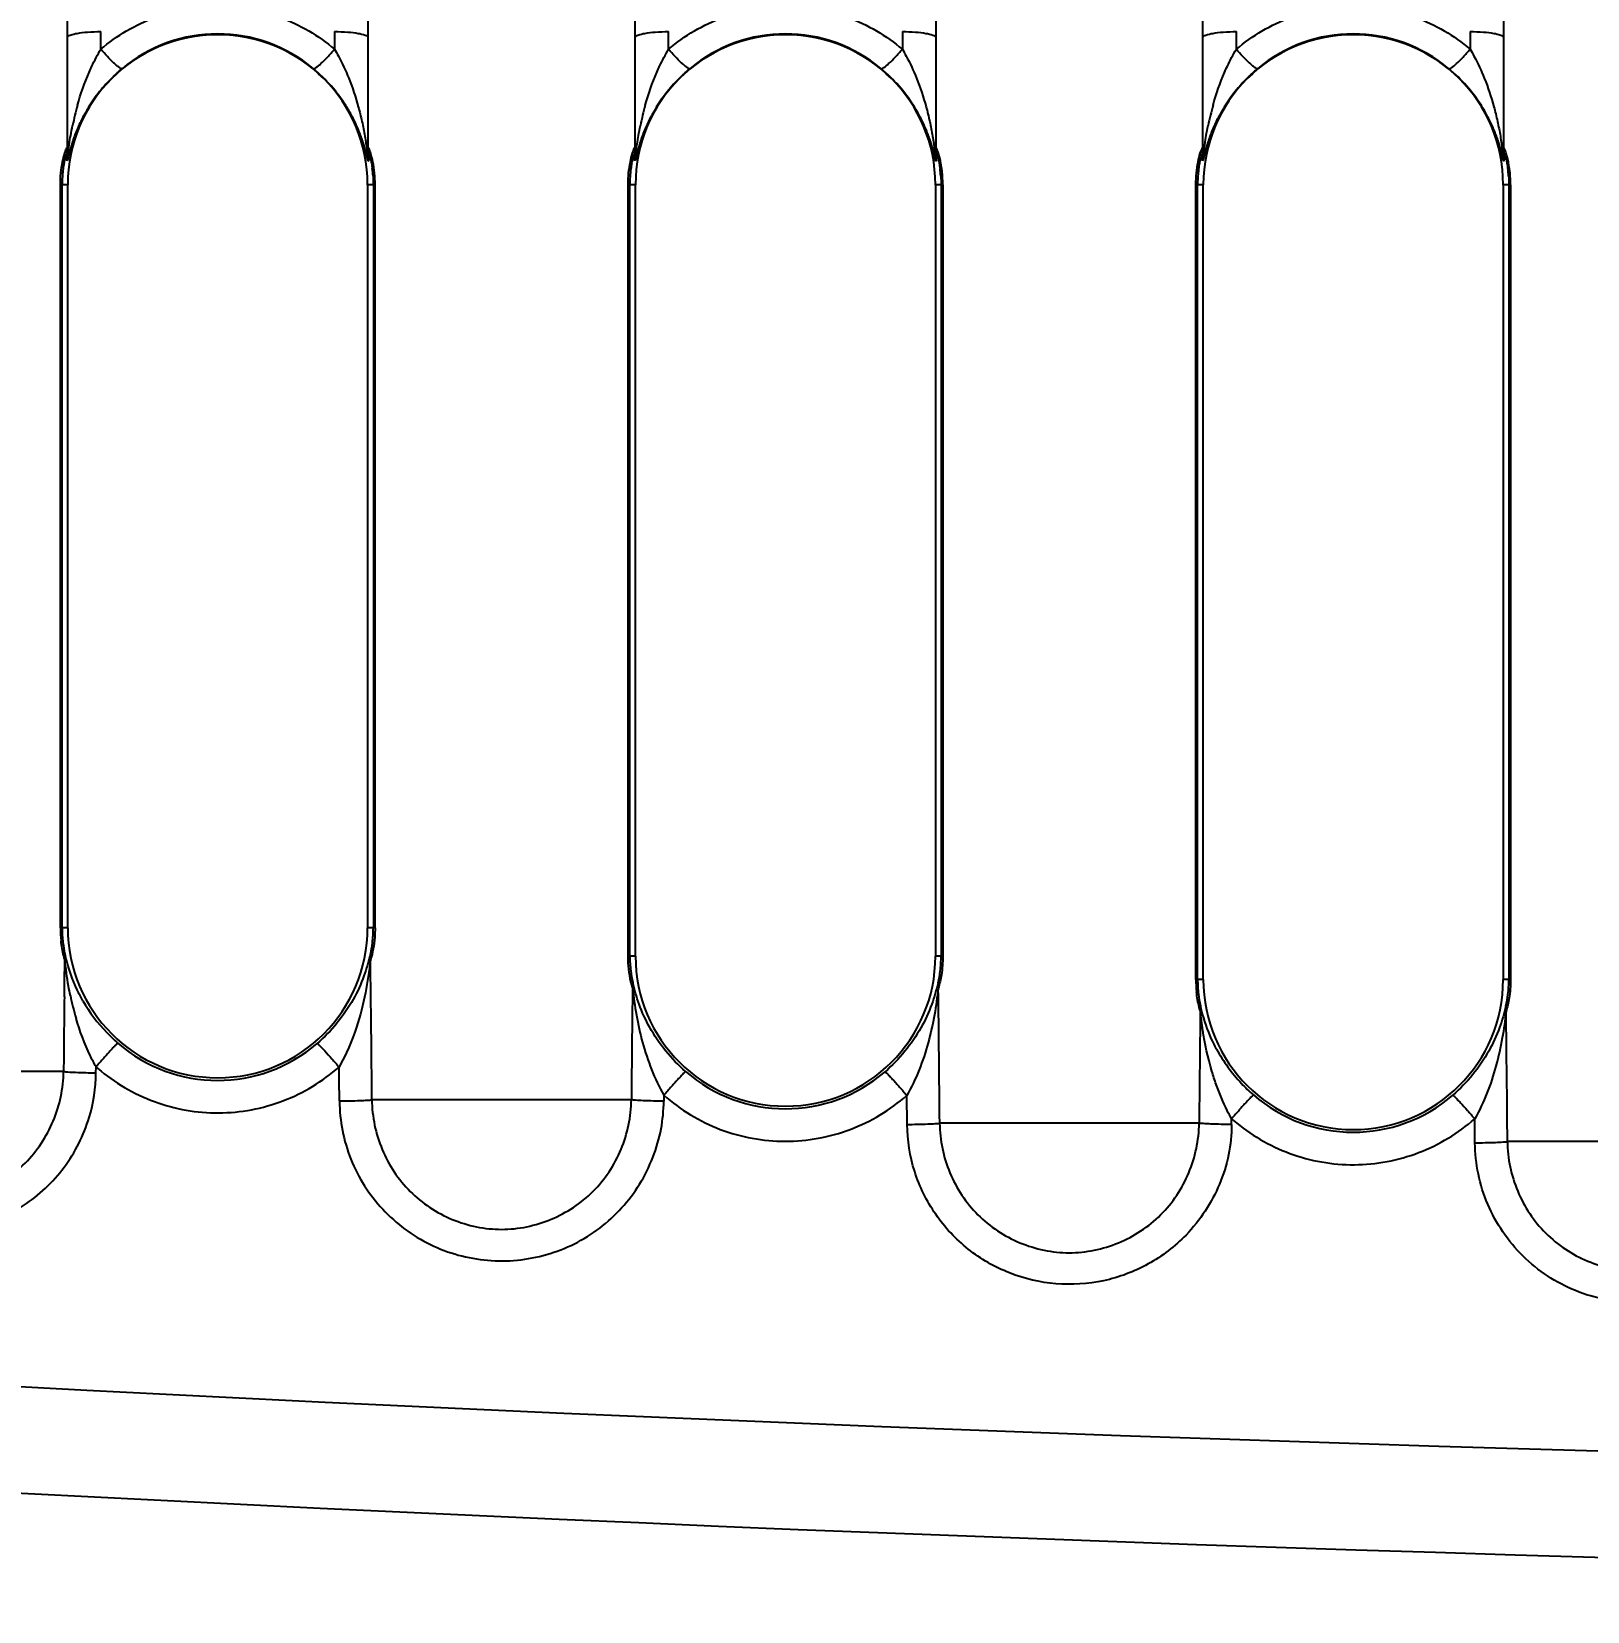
# Model space of a CAD drawing. Header units: millimetres. Extents: x 1147 to 12155, y -6137 to -4403.
# Drawn here: x 3999.08 to 4045.92, y -5401.77 to -5354.21 of the extents above; entities that cross this region are included whole.
import ezdxf

# ---------------------------------------------------------------- set-up
doc = ezdxf.new("R2010")
doc.units = ezdxf.units.MM
doc.header["$LTSCALE"] = 16.335
doc.header["$PDMODE"] = 3
doc.header["$PDSIZE"] = 0.3125
doc.linetypes.add('HIDDEN', pattern=[0.2, 0.1, -0.1])
doc.layers.get('0').update_dxf_attribs({"linetype": 'CONTINUOUS'})
doc.layers.get('Defpoints').update_dxf_attribs({"linetype": 'CONTINUOUS'})
doc.layers.add('DEFAULT_2', color=8, linetype='HIDDEN')
doc.styles.get("Standard").update_dxf_attribs({"font": 'txt', "width": 0.8})
doc.dimstyles.get("Standard").update_dxf_attribs({"dimtxt": 0.15625, "dimasz": 0.1875, "dimexe": 0.125, "dimexo": 0.0625, "dimtad": 0, "dimtih": 1, "dimtoh": 1, "dimdsep": 46, "dimtxsty": 'Standard', "dimcen": 0.09, "dimadec": 0, "dimazin": 0, "dimtp": 0.01, "dimtm": 0.01, "dimtfac": 1, "dimtofl": 0, "dimtmove": 0, "dimatfit": 3, "dimfxl": 0, "dimtolj": 1, "dimarcsym": 0})

# ---------------------------------------------------------------- blocks, each defined once
blk = doc.blocks.new('*D717')
at = {"color": 4, "lineweight": -2}
blk.add_line((3824.529, -5433.772), (3814.98, -5433.772), dxfattribs=at)
at = {"layer": 'Defpoints', "color": 0}
for p in [(4103.729, -5263.772), (3814.98, -5433.772), (3824.592, -5433.772)]:
    blk.add_point(p, dxfattribs=at)
at = {"color": 6, "insert": (3801.647, -5433.772), "char_height": 8, "attachment_point": 5}
blk.add_mtext('\\A1;170.00', dxfattribs=at)
blk = doc.blocks.new('*D718')
at = {"color": 4, "lineweight": -2}
blk.add_line((3847.666, -5468.772), (3814.98, -5468.772), dxfattribs=at)
at = {"layer": 'Defpoints', "color": 0}
for p in [(4103.729, -5263.772), (3814.98, -5468.772), (3847.729, -5468.772)]:
    blk.add_point(p, dxfattribs=at)
at = {"color": 6, "insert": (3800.58, -5468.772), "char_height": 8, "attachment_point": 5}
blk.add_mtext('\\A1;205.00', dxfattribs=at)
blk = doc.blocks.new('*D719')
at = {"color": 4, "lineweight": -2}
blk.add_line((3858.729, -5479.834), (3858.729, -5513.096), dxfattribs=at)
at = {"layer": 'Defpoints', "color": 0}
for p in [(4103.729, -5263.772), (3858.729, -5479.772), (3858.729, -5513.096)]:
    blk.add_point(p, dxfattribs=at)
at = {"color": 6, "insert": (3858.729, -5528.03), "char_height": 8, "attachment_point": 5, "rotation": 90}
blk.add_mtext('\\A1;245.00', dxfattribs=at)
blk = doc.blocks.new('*D720')
at = {"color": 4, "lineweight": -2}
blk.add_line((3993.729, -5274.535), (3993.729, -5513.096), dxfattribs=at)
at = {"layer": 'Defpoints', "color": 0}
for p in [(4103.729, -5263.772), (3993.729, -5274.473), (3993.729, -5513.096)]:
    blk.add_point(p, dxfattribs=at)
at = {"color": 6, "insert": (3993.729, -5525.363), "char_height": 8, "attachment_point": 5, "rotation": 90}
blk.add_mtext('\\A1;110.00', dxfattribs=at)

msp = doc.modelspace()

# ---------------------------------------------------------------- linework, layer by layer
at = {"color": 7, "linetype": 'Continuous'}
for p, q in [((4000.162, -5357.94), (4000.162, -5354.391)), ((4001.168, -5354.741), (4001.168, -5354.211)), ((4008.206, -5354.211), (4008.206, -5354.741)), ((4009.212, -5354.391), (4009.212, -5357.94)), ((4017.256, -5357.94), (4017.256, -5354.391)), ((4018.261, -5354.741), (4018.261, -5354.211)), ((4025.3, -5354.211), (4025.3, -5354.741)), ((4026.305, -5354.391), (4026.305, -5357.94)), ((4034.349, -5357.94), (4034.349, -5354.391)), ((4035.355, -5354.741), (4035.355, -5354.211)), ((4042.393, -5354.211), (4042.393, -5354.741)), ((4043.399, -5354.391), (4043.399, -5357.94)), ((3999.95, -5381.191), (3999.95, -5358.819)), ((4000.173, -5358.819), (3999.95, -5358.819)), ((4000.002, -5381.191), (4000.002, -5358.819)), ((4000.173, -5381.191), (4000.173, -5358.819)), ((4009.201, -5358.819), (4009.201, -5381.191)), ((4009.425, -5358.819), (4009.201, -5358.819)), ((4009.373, -5358.819), (4009.373, -5381.191)), ((4009.425, -5381.191), (4009.425, -5358.819)), ((4017.043, -5382.046), (4017.043, -5358.819)), ((4017.267, -5358.819), (4017.043, -5358.819)), ((4017.095, -5382.046), (4017.095, -5358.819)), ((4017.267, -5382.046), (4017.267, -5358.819)), ((4026.294, -5358.819), (4026.294, -5382.046)), ((4026.518, -5358.819), (4026.294, -5358.819)), ((4026.466, -5358.819), (4026.466, -5382.046)), ((4026.518, -5358.819), (4026.518, -5382.046)), ((4034.137, -5382.75), (4034.137, -5358.819)), ((4034.36, -5358.819), (4034.137, -5358.819)), ((4034.189, -5382.75), (4034.189, -5358.819)), ((4034.36, -5382.75), (4034.36, -5358.819)), ((4043.388, -5358.819), (4043.388, -5382.75)), ((4043.612, -5358.819), (4043.388, -5358.819)), ((4043.56, -5358.819), (4043.56, -5382.75)), ((4043.612, -5358.819), (4043.612, -5382.75)), ((4000.173, -5381.191), (3999.95, -5381.191)), ((4009.425, -5381.191), (4009.201, -5381.191)), ((4017.267, -5382.046), (4017.043, -5382.046)), ((4026.518, -5382.046), (4026.294, -5382.046)), ((4034.36, -5382.75), (4034.137, -5382.75)), ((4043.612, -5382.75), (4043.388, -5382.75)), ((4000.048, -5385.515), (3992.236, -5385.515)), ((4001.023, -5385.555), (4001.025, -5385.377)), ((4017.142, -5386.369), (4009.329, -5386.369)), ((4018.119, -5386.233), (4018.117, -5386.409)), ((4025.445, -5387.108), (4025.436, -5386.237)), ((4035.21, -5387.113), (4035.212, -5386.938)), ((4042.538, -5387.662), (4042.531, -5386.941)), ((4034.235, -5387.073), (4026.423, -5387.073)), ((4051.328, -5387.626), (4043.516, -5387.626))]:
    msp.add_line(p, q, dxfattribs=at)
for centre, radius, start, end in [((4004.687, -5358.819), 4.514, 0, 180), ((4004.687, -5358.767), 4.486, 50.0576, 129.9413), ((4021.781, -5358.819), 4.514, 0, 180), ((4021.781, -5358.767), 4.486, 50.0582, 129.9419), ((4038.874, -5358.819), 4.514, 0, 180), ((4038.874, -5358.767), 4.486, 50.0582, 129.9419), ((4008.989, -5358.814), 8.851, 164.3392, 168.421), ((4026.083, -5358.814), 8.851, 164.3391, 168.421), ((4043.176, -5358.814), 8.851, 164.3389, 168.4206), ((3999.22, -5357.716), 0.942, 347.9554, 359.9838), ((3973.542, -5358.999), 26.622, 1.9381, 2.3377), ((3999.258, -5357.941), 0.904, 350.0447, 0.0904), ((4010.154, -5357.716), 0.942, 180.0141, 192.0456), ((4010.121, -5357.94), 0.91, 180.0251, 190.0006), ((4034.574, -5358.951), 25.363, 177.655, 177.9277), ((4016.314, -5357.716), 0.942, 347.9554, 359.9838), ((3990.636, -5358.999), 26.622, 1.9381, 2.3377), ((4016.352, -5357.941), 0.904, 350.0447, 0.0904), ((4027.247, -5357.716), 0.942, 180.0141, 192.0456), ((4027.215, -5357.94), 0.91, 180.0251, 190.0006), ((4051.668, -5358.951), 25.363, 177.655, 177.9277), ((4033.407, -5357.716), 0.942, 347.9554, 359.9838), ((4007.729, -5358.999), 26.622, 1.9381, 2.3377), ((4033.445, -5357.941), 0.904, 350.0447, 0.0904), ((4044.341, -5357.716), 0.942, 180.0141, 192.0456), ((4044.308, -5357.94), 0.91, 180.0251, 190.0006), ((4068.761, -5358.951), 25.363, 177.655, 177.9277), ((4037.02, -5359.039), 27.81, 177.9269, 178.0608), ((4005.337, -5358.85), 4.037, 4.0628, 7.3504), ((4054.114, -5359.039), 27.81, 177.9269, 178.0608), ((4022.43, -5358.85), 4.037, 4.0628, 7.3504), ((4071.207, -5359.039), 27.81, 177.9269, 178.0608), ((4039.524, -5358.85), 4.037, 4.0628, 7.3504), ((4003.543, -5381.191), 3.593, 179.9998, 186.2706), ((4004.687, -5381.191), 4.514, 180, 0), ((3362.321, -5391.123), 647.026, 0.420946, 0.793403), ((4021.781, -5382.046), 4.514, 180, 0), ((4658.231, -5391.58), 641.11, 179.233365, 179.534323), ((3405.866, -5391.637), 620.574, 0.421395, 0.796078), ((4037.728, -5382.75), 3.591, 179.9942, 185.8855), ((4038.874, -5382.75), 4.514, 180, 0), ((4568.261, -5390.065), 568.231, 179.31468, 179.54121), ((4009.137, -5381.386), 9.074, 191.707, 196.1991), ((4004.901, -5380.938), 4.922, 209.8245, 223.8115), ((3408.769, -5392.37), 634.765, 0.428217, 0.781394), ((4004.991, -5380.852), 5.047, 223.8059, 229.0011), ((4004.687, -5381.202), 4.583, 229.0105, 310.8329), ((4592.706, -5391.444), 558.488, 179.32105, 179.55161), ((4039.082, -5382.501), 4.915, 208.4069, 223.4124), ((4004.713, -5381.183), 5.585, 228.6701, 229.458), ((3632.319, -5389.879), 376.049, 0.52944, 0.68505), ((4021.78, -5382.056), 4.583, 229.0169, 310.856), ((4039.177, -5382.412), 5.045, 223.4077, 229.012), ((4038.874, -5382.76), 4.584, 229.0234, 310.878), ((4038.912, -5382.729), 5.604, 228.6799, 229.4766), ((4103.729, -3398.597), 1999.166, 265.604566, 274.395434), ((4103.729, -3398.597), 2002.364, 265.604565, 274.395435), ((4103.729, -3398.597), 2006.619, 265.604565, 274.395435), ((4103.729, -3398.597), 2007.606, 265.604565, 274.395435)]:
    msp.add_arc(centre, radius, start, end, dxfattribs=at)
for points, knots in [([(4000.162, -5354.391), (4000.162, -5352.536), (4000.112, -5348.817), (4000.068, -5343.234), (4000.112, -5337.65), (4000.162, -5333.931), (4000.162, -5332.076)], [0, 0, 0, 0, 0.249311, 0.500002, 0.750674, 1, 1, 1, 1]), ([(4009.212, -5332.076), (4009.212, -5333.931), (4009.262, -5337.65), (4009.307, -5343.234), (4009.262, -5348.817), (4009.212, -5352.536), (4009.212, -5354.391)], [0, 0, 0, 0, 0.249325, 0.5, 0.750675, 1, 1, 1, 1]), ([(4017.256, -5354.391), (4017.256, -5352.536), (4017.205, -5348.817), (4017.161, -5343.234), (4017.205, -5337.65), (4017.256, -5333.931), (4017.256, -5332.076)], [0, 0, 0, 0, 0.249311, 0.500002, 0.750674, 1, 1, 1, 1]), ([(4026.305, -5332.076), (4026.305, -5333.931), (4026.356, -5337.65), (4026.4, -5343.234), (4026.356, -5348.817), (4026.305, -5352.536), (4026.305, -5354.391)], [0, 0, 0, 0, 0.249324, 0.499998, 0.750687, 1, 1, 1, 1]), ([(4034.349, -5354.391), (4034.349, -5352.536), (4034.299, -5348.817), (4034.255, -5343.234), (4034.299, -5337.65), (4034.349, -5333.931), (4034.349, -5332.076)], [0, 0, 0, 0, 0.249311, 0.500002, 0.750674, 1, 1, 1, 1]), ([(4043.399, -5332.076), (4043.399, -5333.931), (4043.449, -5337.65), (4043.493, -5343.234), (4043.45, -5348.817), (4043.399, -5352.536), (4043.399, -5354.391)], [0, 0, 0, 0, 0.249324, 0.499998, 0.750687, 1, 1, 1, 1]), ([(4001.168, -5354.741), (4001.651, -5354.331), (4002.772, -5353.672), (4004.687, -5353.33), (4006.602, -5353.672), (4007.723, -5354.331), (4008.206, -5354.741)], [0, 0, 0, 0, 0.249585, 0.500007, 0.750432, 1, 1, 1, 1]), ([(4018.261, -5354.741), (4018.745, -5354.331), (4019.866, -5353.672), (4021.781, -5353.33), (4023.696, -5353.672), (4024.817, -5354.331), (4025.3, -5354.741)], [0, 0, 0, 0, 0.24958, 0.500005, 0.750428, 1, 1, 1, 1]), ([(4035.355, -5354.741), (4035.838, -5354.331), (4036.959, -5353.672), (4038.874, -5353.33), (4040.789, -5353.672), (4041.91, -5354.331), (4042.393, -5354.741)], [0, 0, 0, 0, 0.24958, 0.500005, 0.750428, 1, 1, 1, 1]), ([(4000.162, -5354.391), (4000.162, -5354.354), (4000.292, -5354.295), (4000.48, -5354.256), (4000.8, -5354.218), (4001.034, -5354.211), (4001.168, -5354.211)], [0, 0, 0, 0, 0.105188, 0.315079, 0.615704, 1, 1, 1, 1]), ([(4008.206, -5354.211), (4008.34, -5354.211), (4008.575, -5354.218), (4008.894, -5354.256), (4009.082, -5354.295), (4009.212, -5354.354), (4009.212, -5354.391)], [0, 0, 0, 0, 0.384296, 0.684921, 0.894812, 1, 1, 1, 1]), ([(4017.256, -5354.391), (4017.256, -5354.354), (4017.386, -5354.295), (4017.574, -5354.256), (4017.893, -5354.218), (4018.128, -5354.211), (4018.261, -5354.211)], [0, 0, 0, 0, 0.105188, 0.315079, 0.615704, 1, 1, 1, 1]), ([(4025.3, -5354.211), (4025.433, -5354.211), (4025.668, -5354.218), (4025.988, -5354.256), (4026.175, -5354.295), (4026.305, -5354.354), (4026.305, -5354.391)], [0, 0, 0, 0, 0.384296, 0.684921, 0.894812, 1, 1, 1, 1]), ([(4034.349, -5354.391), (4034.349, -5354.354), (4034.479, -5354.295), (4034.667, -5354.256), (4034.987, -5354.218), (4035.221, -5354.211), (4035.355, -5354.211)], [0, 0, 0, 0, 0.105188, 0.315079, 0.615704, 1, 1, 1, 1]), ([(4042.393, -5354.211), (4042.527, -5354.211), (4042.762, -5354.218), (4043.081, -5354.256), (4043.269, -5354.295), (4043.399, -5354.354), (4043.399, -5354.391)], [0, 0, 0, 0, 0.384296, 0.684921, 0.894812, 1, 1, 1, 1]), ([(4000.815, -5355.438), (4000.842, -5355.377), (4000.949, -5355.14), (4001.07, -5354.908), (4001.168, -5354.741)], [0, 0, 0, 0, 0.255328, 1, 1, 1, 1]), ([(4001.807, -5355.327), (4001.796, -5355.331), (4001.762, -5355.317), (4001.71, -5355.284), (4001.639, -5355.228), (4001.52, -5355.121), (4001.36, -5354.957), (4001.232, -5354.815), (4001.168, -5354.741)], [0, 0, 0, 0, 0.039768, 0.112527, 0.216204, 0.346578, 0.663689, 1, 1, 1, 1]), ([(4007.567, -5355.327), (4007.577, -5355.33), (4007.607, -5355.32), (4007.684, -5355.273), (4007.818, -5355.156), (4008.002, -5354.97), (4008.137, -5354.821), (4008.206, -5354.741)], [0, 0, 0, 0, 0.034739, 0.098255, 0.31502, 0.636272, 1, 1, 1, 1]), ([(4008.206, -5354.741), (4008.246, -5354.809), (4008.405, -5355.093), (4008.542, -5355.388), (4008.634, -5355.616)], [0, 0, 0, 0, 0.243206, 1, 1, 1, 1]), ([(4017.909, -5355.438), (4017.935, -5355.377), (4018.042, -5355.14), (4018.163, -5354.908), (4018.261, -5354.741)], [0, 0, 0, 0, 0.255328, 1, 1, 1, 1]), ([(4018.9, -5355.327), (4018.889, -5355.331), (4018.856, -5355.317), (4018.804, -5355.284), (4018.733, -5355.228), (4018.613, -5355.121), (4018.453, -5354.957), (4018.326, -5354.815), (4018.261, -5354.741)], [0, 0, 0, 0, 0.039768, 0.112527, 0.216204, 0.346578, 0.663689, 1, 1, 1, 1]), ([(4024.661, -5355.327), (4024.671, -5355.33), (4024.7, -5355.32), (4024.777, -5355.273), (4024.912, -5355.156), (4025.096, -5354.97), (4025.23, -5354.821), (4025.3, -5354.741)], [0, 0, 0, 0, 0.034738, 0.098254, 0.315018, 0.636269, 1, 1, 1, 1]), ([(4025.3, -5354.741), (4025.34, -5354.809), (4025.499, -5355.093), (4025.635, -5355.388), (4025.727, -5355.616)], [0, 0, 0, 0, 0.243206, 1, 1, 1, 1]), ([(4035.002, -5355.438), (4035.029, -5355.377), (4035.136, -5355.14), (4035.257, -5354.908), (4035.355, -5354.741)], [0, 0, 0, 0, 0.255328, 1, 1, 1, 1]), ([(4035.994, -5355.327), (4035.983, -5355.331), (4035.949, -5355.317), (4035.897, -5355.284), (4035.826, -5355.228), (4035.707, -5355.121), (4035.547, -5354.957), (4035.419, -5354.815), (4035.355, -5354.741)], [0, 0, 0, 0, 0.039768, 0.112527, 0.216204, 0.346578, 0.663689, 1, 1, 1, 1]), ([(4041.754, -5355.327), (4041.764, -5355.33), (4041.794, -5355.32), (4041.871, -5355.273), (4042.005, -5355.156), (4042.19, -5354.97), (4042.324, -5354.821), (4042.393, -5354.741)], [0, 0, 0, 0, 0.034738, 0.098254, 0.315018, 0.636269, 1, 1, 1, 1]), ([(4042.393, -5354.741), (4042.433, -5354.809), (4042.592, -5355.093), (4042.729, -5355.388), (4042.821, -5355.616)], [0, 0, 0, 0, 0.243206, 1, 1, 1, 1]), ([(4008.92, -5356.471), (4008.961, -5356.617), (4009.015, -5356.839), (4009.077, -5357.136), (4009.117, -5357.355), (4009.152, -5357.572), (4009.174, -5357.741), (4009.193, -5357.876), (4009.197, -5357.924), (4009.212, -5357.986), (4009.212, -5357.95), (4009.212, -5357.94)], [0, 0, 0, 0, 0.292745, 0.438531, 0.582185, 0.722214, 0.857924, 0.920652, 0.965542, 0.980281, 1, 1, 1, 1]), ([(4026.014, -5356.471), (4026.054, -5356.617), (4026.109, -5356.839), (4026.17, -5357.136), (4026.21, -5357.355), (4026.245, -5357.572), (4026.268, -5357.741), (4026.287, -5357.876), (4026.29, -5357.924), (4026.305, -5357.986), (4026.305, -5357.95), (4026.305, -5357.94)], [0, 0, 0, 0, 0.292745, 0.438531, 0.582185, 0.722214, 0.857924, 0.920652, 0.965542, 0.980281, 1, 1, 1, 1]), ([(4043.107, -5356.471), (4043.148, -5356.617), (4043.202, -5356.839), (4043.264, -5357.136), (4043.304, -5357.355), (4043.339, -5357.572), (4043.361, -5357.741), (4043.38, -5357.876), (4043.384, -5357.924), (4043.399, -5357.986), (4043.399, -5357.95), (4043.399, -5357.94)], [0, 0, 0, 0, 0.292745, 0.438531, 0.582185, 0.722214, 0.857925, 0.920652, 0.965542, 0.980282, 1, 1, 1, 1]), ([(4000.162, -5357.94), (4000.162, -5358.045), (4000.223, -5357.546), (4000.257, -5357.362), (4000.298, -5357.138), (4000.318, -5357.038)], [0, 0, 0, 0, 0.341325, 0.665219, 1, 1, 1, 1]), ([(4017.256, -5357.94), (4017.256, -5358.045), (4017.317, -5357.546), (4017.351, -5357.362), (4017.391, -5357.138), (4017.412, -5357.038)], [0, 0, 0, 0, 0.341325, 0.665219, 1, 1, 1, 1]), ([(4034.349, -5357.94), (4034.349, -5358.045), (4034.41, -5357.546), (4034.444, -5357.362), (4034.485, -5357.138), (4034.505, -5357.038)], [0, 0, 0, 0, 0.341336, 0.665225, 1, 1, 1, 1]), ([(3999.95, -5358.819), (3999.95, -5358.587), (3999.979, -5358.267), (4000.069, -5357.907), (4000.112, -5357.774), (4000.135, -5357.726)], [0, 0, 0, 0, 0.624992, 0.858526, 1, 1, 1, 1]), ([(4000.142, -5357.913), (4000.141, -5357.907), (4000.139, -5357.889), (4000.113, -5357.927), (4000.104, -5357.978), (4000.072, -5358.088), (4000.048, -5358.228), (4000.033, -5358.336), (4000.027, -5358.395)], [0, 0, 0, 0, 0.031586, 0.058655, 0.179649, 0.387453, 0.666809, 1, 1, 1, 1]), ([(4000.135, -5357.726), (4000.14, -5357.715), (4000.154, -5357.678), (4000.162, -5357.709), (4000.162, -5357.716)], [0, 0, 0, 0, 0.626438, 1, 1, 1, 1]), ([(4009.24, -5357.727), (4009.234, -5357.715), (4009.221, -5357.678), (4009.212, -5357.709), (4009.212, -5357.716)], [0, 0, 0, 0, 0.628048, 1, 1, 1, 1]), ([(4009.233, -5357.913), (4009.233, -5357.907), (4009.234, -5357.891), (4009.259, -5357.92), (4009.266, -5357.966), (4009.296, -5358.06), (4009.318, -5358.185), (4009.334, -5358.281), (4009.34, -5358.334)], [0, 0, 0, 0, 0.034845, 0.059758, 0.176762, 0.382078, 0.661724, 1, 1, 1, 1]), ([(4009.425, -5358.819), (4009.425, -5358.587), (4009.395, -5358.267), (4009.306, -5357.907), (4009.262, -5357.774), (4009.24, -5357.727)], [0, 0, 0, 0, 0.624591, 0.858263, 1, 1, 1, 1]), ([(4017.043, -5358.819), (4017.043, -5358.587), (4017.073, -5358.267), (4017.162, -5357.907), (4017.205, -5357.774), (4017.228, -5357.726)], [0, 0, 0, 0, 0.624992, 0.858526, 1, 1, 1, 1]), ([(4017.235, -5357.913), (4017.235, -5357.907), (4017.233, -5357.889), (4017.206, -5357.927), (4017.198, -5357.978), (4017.165, -5358.088), (4017.142, -5358.228), (4017.127, -5358.336), (4017.12, -5358.395)], [0, 0, 0, 0, 0.031586, 0.058655, 0.179649, 0.387453, 0.666809, 1, 1, 1, 1]), ([(4017.228, -5357.726), (4017.233, -5357.715), (4017.247, -5357.678), (4017.256, -5357.709), (4017.256, -5357.716)], [0, 0, 0, 0, 0.626438, 1, 1, 1, 1]), ([(4026.518, -5358.819), (4026.518, -5358.738), (4026.512, -5358.577), (4026.491, -5358.353), (4026.45, -5358.128), (4026.424, -5357.979), (4026.305, -5357.63), (4026.305, -5357.716)], [0, 0, 0, 0, 0.214987, 0.421209, 0.609636, 0.771139, 1, 1, 1, 1]), ([(4026.326, -5357.913), (4026.326, -5357.907), (4026.327, -5357.891), (4026.353, -5357.92), (4026.36, -5357.966), (4026.39, -5358.06), (4026.412, -5358.185), (4026.427, -5358.281), (4026.434, -5358.334)], [0, 0, 0, 0, 0.034845, 0.059758, 0.176762, 0.382078, 0.661724, 1, 1, 1, 1]), ([(4034.137, -5358.819), (4034.137, -5358.587), (4034.166, -5358.267), (4034.256, -5357.907), (4034.299, -5357.774), (4034.322, -5357.726)], [0, 0, 0, 0, 0.624992, 0.858526, 1, 1, 1, 1]), ([(4034.329, -5357.913), (4034.328, -5357.907), (4034.326, -5357.889), (4034.3, -5357.927), (4034.291, -5357.978), (4034.259, -5358.088), (4034.235, -5358.228), (4034.22, -5358.336), (4034.214, -5358.395)], [0, 0, 0, 0, 0.031586, 0.058655, 0.179649, 0.387453, 0.666809, 1, 1, 1, 1]), ([(4034.322, -5357.726), (4034.327, -5357.715), (4034.341, -5357.678), (4034.349, -5357.709), (4034.349, -5357.716)], [0, 0, 0, 0, 0.626438, 1, 1, 1, 1]), ([(4043.612, -5358.819), (4043.612, -5358.738), (4043.606, -5358.577), (4043.585, -5358.353), (4043.544, -5358.128), (4043.517, -5357.979), (4043.399, -5357.63), (4043.399, -5357.716)], [0, 0, 0, 0, 0.214987, 0.421209, 0.609636, 0.771139, 1, 1, 1, 1]), ([(4043.42, -5357.913), (4043.42, -5357.907), (4043.421, -5357.891), (4043.446, -5357.92), (4043.453, -5357.966), (4043.483, -5358.06), (4043.505, -5358.185), (4043.521, -5358.281), (4043.527, -5358.334)], [0, 0, 0, 0, 0.034845, 0.059758, 0.176762, 0.382078, 0.661724, 1, 1, 1, 1]), ([(4000.027, -5358.395), (4000.023, -5358.429), (4000.009, -5358.57), (4000.002, -5358.711), (4000.002, -5358.819)], [0, 0, 0, 0, 0.240867, 1, 1, 1, 1]), ([(4017.12, -5358.395), (4017.116, -5358.429), (4017.102, -5358.57), (4017.095, -5358.711), (4017.095, -5358.819)], [0, 0, 0, 0, 0.240867, 1, 1, 1, 1]), ([(4034.214, -5358.395), (4034.21, -5358.429), (4034.196, -5358.57), (4034.189, -5358.711), (4034.189, -5358.819)], [0, 0, 0, 0, 0.240867, 1, 1, 1, 1]), ([(4000.002, -5381.191), (4000.002, -5381.339), (4000.02, -5381.604), (4000.06, -5381.866), (4000.088, -5381.98)], [0, 0, 0, 0, 0.558357, 1, 1, 1, 1]), ([(4009.283, -5381.991), (4009.312, -5381.877), (4009.354, -5381.611), (4009.373, -5381.342), (4009.373, -5381.191)], [0, 0, 0, 0, 0.438236, 1, 1, 1, 1]), ([(4009.425, -5381.191), (4009.425, -5381.287), (4009.411, -5381.615), (4009.357, -5381.943), (4009.285, -5382.164)], [0, 0, 0, 0, 0.293221, 1, 1, 1, 1]), ([(4000.085, -5382.149), (4000.073, -5382.113), (4000.021, -5381.927), (3999.988, -5381.737), (3999.971, -5381.584)], [0, 0, 0, 0, 0.199512, 1, 1, 1, 1]), ([(4000.252, -5383.228), (4000.232, -5383.134), (4000.163, -5382.777), (4000.116, -5382.416), (4000.085, -5382.149)], [0, 0, 0, 0, 0.262684, 1, 1, 1, 1]), ([(4000.12, -5382.105), (4000.111, -5382.073), (4000.101, -5382.031), (4000.091, -5381.989), (4000.088, -5381.98)], [0, 0, 0, 0, 0.769091, 1, 1, 1, 1]), ([(4000.631, -5383.386), (4000.57, -5383.28), (4000.356, -5382.871), (4000.203, -5382.433), (4000.12, -5382.105)], [0, 0, 0, 0, 0.266432, 1, 1, 1, 1]), ([(4009.283, -5381.991), (4009.228, -5382.209), (4009.097, -5382.677), (4008.654, -5383.638), (4008.114, -5384.296), (4007.683, -5384.669)], [0, 0, 0, 0, 0.213218, 0.459492, 1, 1, 1, 1]), ([(4009.285, -5382.164), (4009.246, -5382.493), (4009.151, -5383.173), (4008.978, -5383.84), (4008.867, -5384.178)], [0, 0, 0, 0, 0.4823, 1, 1, 1, 1]), ([(4017.178, -5383.002), (4017.159, -5382.942), (4017.077, -5382.63), (4017.043, -5382.306), (4017.043, -5382.046)], [0, 0, 0, 0, 0.193668, 1, 1, 1, 1]), ([(4017.095, -5382.046), (4017.095, -5382.193), (4017.113, -5382.457), (4017.154, -5382.719), (4017.182, -5382.833)], [0, 0, 0, 0, 0.557807, 1, 1, 1, 1]), ([(4026.377, -5382.843), (4026.406, -5382.729), (4026.448, -5382.463), (4026.466, -5382.196), (4026.466, -5382.046)], [0, 0, 0, 0, 0.439317, 1, 1, 1, 1]), ([(4026.518, -5382.046), (4026.515, -5382.232), (4026.497, -5382.56), (4026.419, -5382.88), (4026.38, -5383.015)], [0, 0, 0, 0, 0.568343, 1, 1, 1, 1]), ([(4017.178, -5383.002), (4017.209, -5383.274), (4017.282, -5383.826), (4017.529, -5384.926), (4017.837, -5385.735), (4018.119, -5386.233)], [0, 0, 0, 0, 0.242827, 0.492866, 1, 1, 1, 1]), ([(4018.774, -5385.516), (4018.344, -5385.144), (4017.807, -5384.484), (4017.367, -5383.522), (4017.234, -5383.053), (4017.182, -5382.833)], [0, 0, 0, 0, 0.539309, 0.784961, 1, 1, 1, 1]), ([(4026.377, -5382.843), (4026.322, -5383.061), (4026.191, -5383.53), (4025.748, -5384.491), (4025.209, -5385.15), (4024.778, -5385.523)], [0, 0, 0, 0, 0.213669, 0.459842, 1, 1, 1, 1]), ([(4026.38, -5383.015), (4026.348, -5383.28), (4026.275, -5383.831), (4026.028, -5384.929), (4025.718, -5385.742), (4025.436, -5386.237)], [0, 0, 0, 0, 0.236921, 0.493137, 1, 1, 1, 1]), ([(4034.271, -5383.704), (4034.259, -5383.666), (4034.206, -5383.474), (4034.172, -5383.277), (4034.156, -5383.118)], [0, 0, 0, 0, 0.199583, 1, 1, 1, 1]), ([(4034.189, -5382.75), (4034.189, -5382.897), (4034.207, -5383.16), (4034.247, -5383.422), (4034.275, -5383.535)], [0, 0, 0, 0, 0.557425, 1, 1, 1, 1]), ([(4043.472, -5383.543), (4043.5, -5383.429), (4043.541, -5383.165), (4043.56, -5382.899), (4043.56, -5382.75)], [0, 0, 0, 0, 0.440342, 1, 1, 1, 1]), ([(4043.612, -5382.75), (4043.608, -5382.934), (4043.59, -5383.261), (4043.514, -5383.579), (4043.475, -5383.714)], [0, 0, 0, 0, 0.567269, 1, 1, 1, 1]), ([(4034.31, -5383.678), (4034.307, -5383.665), (4034.295, -5383.618), (4034.283, -5383.57), (4034.275, -5383.535)], [0, 0, 0, 0, 0.267023, 1, 1, 1, 1]), ([(4043.472, -5383.543), (4043.417, -5383.762), (4043.286, -5384.231), (4042.843, -5385.194), (4042.304, -5385.852), (4041.874, -5386.226)], [0, 0, 0, 0, 0.214114, 0.460171, 1, 1, 1, 1]), ([(4001.025, -5385.377), (4000.962, -5385.265), (4000.719, -5384.798), (4000.535, -5384.3), (4000.423, -5383.918)], [0, 0, 0, 0, 0.244006, 1, 1, 1, 1]), ([(4034.344, -5384.267), (4034.336, -5384.217), (4034.309, -5384.03), (4034.287, -5383.842), (4034.271, -5383.704)], [0, 0, 0, 0, 0.265577, 1, 1, 1, 1]), ([(4034.759, -5384.839), (4034.707, -5384.742), (4034.521, -5384.37), (4034.386, -5383.974), (4034.31, -5383.678)], [0, 0, 0, 0, 0.265114, 1, 1, 1, 1]), ([(4043.475, -5383.714), (4043.443, -5383.979), (4043.37, -5384.531), (4043.123, -5385.631), (4042.813, -5386.445), (4042.531, -5386.941)], [0, 0, 0, 0, 0.237181, 0.493322, 1, 1, 1, 1]), ([(4034.75, -5385.912), (4034.702, -5385.778), (4034.528, -5385.24), (4034.408, -5384.685), (4034.344, -5384.267)], [0, 0, 0, 0, 0.251571, 1, 1, 1, 1]), ([(4001.681, -5384.661), (4001.672, -5384.664), (4001.652, -5384.687), (4001.609, -5384.726), (4001.547, -5384.794), (4001.426, -5384.923), (4001.25, -5385.121), (4001.102, -5385.289), (4001.025, -5385.377)], [0, 0, 0, 0, 0.027256, 0.088734, 0.183169, 0.309178, 0.637703, 1, 1, 1, 1]), ([(4007.683, -5384.669), (4007.693, -5384.672), (4007.716, -5384.698), (4007.763, -5384.74), (4007.831, -5384.812), (4007.954, -5384.944), (4008.126, -5385.137), (4008.268, -5385.299), (4008.341, -5385.383)], [0, 0, 0, 0, 0.031006, 0.099646, 0.201799, 0.333152, 0.658134, 1, 1, 1, 1]), ([(3992.236, -5385.515), (3992.24, -5386.022), (3992.455, -5387.041), (3993.311, -5388.342), (3994.611, -5389.2), (3996.135, -5389.52), (3997.661, -5389.203), (3998.965, -5388.346), (3999.826, -5387.045), (4000.043, -5386.023), (4000.048, -5385.515)], [0, 0, 0, 0, 0.125067, 0.249919, 0.374778, 0.499546, 0.624369, 0.749409, 0.874583, 1, 1, 1, 1]), ([(4000.048, -5385.515), (4000.091, -5385.522), (4000.21, -5385.531), (4000.535, -5385.549), (4000.817, -5385.553), (4001.023, -5385.555)], [0, 0, 0, 0, 0.133143, 0.3665, 1, 1, 1, 1]), ([(4001.083, -5385.428), (4001.581, -5385.854), (4002.74, -5386.535), (4004.719, -5386.88), (4006.695, -5386.511), (4007.847, -5385.815), (4008.341, -5385.383)], [0, 0, 0, 0, 0.249788, 0.499706, 0.749759, 1, 1, 1, 1]), ([(4018.774, -5385.516), (4018.766, -5385.519), (4018.746, -5385.542), (4018.703, -5385.581), (4018.641, -5385.649), (4018.52, -5385.779), (4018.344, -5385.976), (4018.196, -5386.144), (4018.119, -5386.233)], [0, 0, 0, 0, 0.027253, 0.088732, 0.183173, 0.309193, 0.637738, 1, 1, 1, 1]), ([(4024.778, -5385.523), (4024.788, -5385.526), (4024.811, -5385.551), (4024.858, -5385.594), (4024.925, -5385.666), (4025.049, -5385.798), (4025.221, -5385.991), (4025.363, -5386.154), (4025.436, -5386.237)], [0, 0, 0, 0, 0.030966, 0.099604, 0.201772, 0.333147, 0.658165, 1, 1, 1, 1]), ([(3991.276, -5385.897), (3991.325, -5386.454), (3991.609, -5387.562), (3992.583, -5388.969), (3993.974, -5389.965), (3995.62, -5390.431), (3997.327, -5390.318), (3998.896, -5389.634), (4000.14, -5388.46), (4000.652, -5387.438), (4000.819, -5386.904)], [0, 0, 0, 0, 0.124967, 0.249971, 0.374976, 0.499988, 0.625002, 0.750006, 0.875013, 1, 1, 1, 1]), ([(4035.212, -5386.938), (4035.167, -5386.858), (4034.99, -5386.527), (4034.845, -5386.179), (4034.75, -5385.912)], [0, 0, 0, 0, 0.244409, 1, 1, 1, 1]), ([(4008.352, -5386.404), (4008.558, -5386.402), (4008.84, -5386.398), (4009.166, -5386.383), (4009.286, -5386.376), (4009.329, -5386.369)], [0, 0, 0, 0, 0.631919, 0.865883, 1, 1, 1, 1]), ([(4008.352, -5386.404), (4008.358, -5386.999), (4008.592, -5388.199), (4009.573, -5389.738), (4011.042, -5390.825), (4012.803, -5391.31), (4014.62, -5391.133), (4016.255, -5390.317), (4017.482, -5388.966), (4017.924, -5387.828), (4018.037, -5387.243)], [0, 0, 0, 0, 0.124963, 0.249967, 0.37497, 0.499997, 0.625002, 0.75003, 0.875011, 1, 1, 1, 1]), ([(4009.329, -5386.369), (4009.334, -5386.878), (4009.55, -5387.899), (4010.409, -5389.201), (4011.71, -5390.057), (4013.236, -5390.374), (4014.76, -5390.055), (4016.061, -5389.197), (4016.92, -5387.897), (4017.137, -5386.877), (4017.142, -5386.369)], [0, 0, 0, 0, 0.125377, 0.250427, 0.375344, 0.500095, 0.62487, 0.749822, 0.874837, 1, 1, 1, 1]), ([(4018.117, -5386.41), (4017.91, -5386.407), (4017.627, -5386.403), (4017.303, -5386.385), (4017.184, -5386.377), (4017.142, -5386.369)], [0, 0, 0, 0, 0.635362, 0.867799, 1, 1, 1, 1]), ([(4018.119, -5386.233), (4018.616, -5386.67), (4019.778, -5387.372), (4021.774, -5387.738), (4023.772, -5387.375), (4024.937, -5386.674), (4025.436, -5386.237)], [0, 0, 0, 0, 0.249787, 0.499708, 0.749762, 1, 1, 1, 1]), ([(4035.868, -5386.22), (4035.86, -5386.224), (4035.84, -5386.246), (4035.797, -5386.286), (4035.734, -5386.353), (4035.613, -5386.483), (4035.437, -5386.681), (4035.289, -5386.849), (4035.212, -5386.938)], [0, 0, 0, 0, 0.027249, 0.088731, 0.183177, 0.309206, 0.63777, 1, 1, 1, 1]), ([(4041.874, -5386.226), (4041.883, -5386.229), (4041.906, -5386.254), (4041.953, -5386.297), (4042.02, -5386.37), (4042.144, -5386.502), (4042.316, -5386.695), (4042.458, -5386.857), (4042.531, -5386.941)], [0, 0, 0, 0, 0.03093, 0.09957, 0.201753, 0.333151, 0.658203, 1, 1, 1, 1]), ([(4035.271, -5386.989), (4035.769, -5387.415), (4036.929, -5388.096), (4038.909, -5388.441), (4040.885, -5388.071), (4042.037, -5387.374), (4042.531, -5386.941)], [0, 0, 0, 0, 0.249797, 0.499719, 0.74977, 1, 1, 1, 1]), ([(4025.445, -5387.108), (4025.651, -5387.107), (4025.934, -5387.103), (4026.259, -5387.087), (4026.379, -5387.08), (4026.423, -5387.073)], [0, 0, 0, 0, 0.632221, 0.866052, 1, 1, 1, 1]), ([(4033.842, -5390.439), (4033.506, -5390.779), (4032.736, -5391.374), (4031.372, -5391.884), (4029.919, -5391.977), (4028.5, -5391.647), (4027.239, -5390.918), (4026.244, -5389.855), (4025.602, -5388.548), (4025.45, -5387.587), (4025.445, -5387.108)], [0, 0, 0, 0, 0.124992, 0.250009, 0.375032, 0.500036, 0.625046, 0.750048, 0.875075, 1, 1, 1, 1]), ([(4026.423, -5387.073), (4026.427, -5387.581), (4026.642, -5388.601), (4027.5, -5389.902), (4028.799, -5390.759), (4030.322, -5391.078), (4031.847, -5390.762), (4033.15, -5389.906), (4034.012, -5388.605), (4034.23, -5387.582), (4034.235, -5387.073)], [0, 0, 0, 0, 0.125229, 0.250129, 0.374889, 0.499519, 0.62425, 0.749257, 0.874513, 1, 1, 1, 1]), ([(4035.21, -5387.113), (4035.212, -5387.723), (4034.96, -5388.957), (4034.261, -5389.994), (4033.842, -5390.439)], [0, 0, 0, 0, 0.499629, 1, 1, 1, 1]), ([(4035.21, -5387.113), (4035.003, -5387.111), (4034.721, -5387.106), (4034.396, -5387.089), (4034.277, -5387.081), (4034.235, -5387.073)], [0, 0, 0, 0, 0.635281, 0.867743, 1, 1, 1, 1]), ([(4042.538, -5387.662), (4042.745, -5387.66), (4043.027, -5387.656), (4043.353, -5387.64), (4043.473, -5387.633), (4043.516, -5387.626)], [0, 0, 0, 0, 0.632315, 0.866116, 1, 1, 1, 1]), ([(4052.303, -5387.665), (4052.295, -5388.295), (4052.035, -5389.566), (4050.94, -5391.164), (4049.322, -5392.229), (4047.42, -5392.601), (4045.519, -5392.228), (4043.901, -5391.161), (4042.808, -5389.562), (4042.546, -5388.292), (4042.538, -5387.662)], [0, 0, 0, 0, 0.124955, 0.249954, 0.374977, 0.49999, 0.62502, 0.750032, 0.875036, 1, 1, 1, 1]), ([(4043.516, -5387.626), (4043.52, -5388.135), (4043.736, -5389.156), (4044.596, -5390.458), (4045.898, -5391.314), (4047.423, -5391.631), (4048.948, -5391.312), (4050.249, -5390.454), (4051.107, -5389.154), (4051.323, -5388.134), (4051.328, -5387.626)], [0, 0, 0, 0, 0.125389, 0.250456, 0.375393, 0.500157, 0.624941, 0.749886, 0.874866, 1, 1, 1, 1])]:
    msp.add_open_spline(points, degree=3, knots=knots, dxfattribs=at)
for points in [[(4000.467, -5356.425), (4000.561, -5356.089), (4000.676, -5355.758), (4000.815, -5355.438)], [(4017.56, -5356.425), (4017.654, -5356.089), (4017.77, -5355.758), (4017.909, -5355.438)], [(4034.654, -5356.425), (4034.748, -5356.089), (4034.863, -5355.758), (4035.002, -5355.438)], [(4008.634, -5355.616), (4008.746, -5355.895), (4008.841, -5356.181), (4008.92, -5356.471)], [(4025.727, -5355.616), (4025.839, -5355.895), (4025.934, -5356.181), (4026.014, -5356.471)], [(4042.821, -5355.616), (4042.933, -5355.895), (4043.028, -5356.181), (4043.107, -5356.471)], [(4009.363, -5358.564), (4009.369, -5358.649), (4009.373, -5358.734), (4009.373, -5358.819)], [(4026.457, -5358.564), (4026.463, -5358.649), (4026.466, -5358.734), (4026.466, -5358.819)], [(4043.55, -5358.564), (4043.556, -5358.649), (4043.56, -5358.734), (4043.56, -5358.819)], [(4000.071, -5383.268), (4000.075, -5382.895), (4000.08, -5382.522), (4000.085, -5382.149)], [(4000.088, -5381.979), (4000.095, -5382.036), (4000.094, -5382.093), (4000.085, -5382.149)], [(4009.283, -5381.991), (4009.275, -5382.048), (4009.276, -5382.107), (4009.285, -5382.164)], [(4017.183, -5382.833), (4017.189, -5382.889), (4017.187, -5382.946), (4017.178, -5383.002)], [(4026.377, -5382.843), (4026.37, -5382.899), (4026.371, -5382.958), (4026.38, -5383.015)], [(4034.275, -5383.535), (4034.282, -5383.591), (4034.28, -5383.649), (4034.271, -5383.704)], [(4043.472, -5383.543), (4043.464, -5383.6), (4043.466, -5383.658), (4043.475, -5383.714)], [(4034.271, -5383.704), (4034.266, -5384.078), (4034.261, -5384.452), (4034.257, -5384.826)], [(4008.867, -5384.178), (4008.735, -5384.596), (4008.547, -5384.996), (4008.341, -5385.383)], [(4000.819, -5386.904), (4000.951, -5386.469), (4001.018, -5386.01), (4001.021, -5385.555)], [(4018.037, -5387.243), (4018.087, -5386.969), (4018.114, -5386.689), (4018.117, -5386.409)]]:
    msp.add_open_spline(points, degree=3, dxfattribs=at)
at = {"layer": 'DEFAULT_2', "color": 8, "linetype": 'HIDDEN'}
for centre, radius, start, end in [((4004.472, -5359.035), 4.83, 32.4893, 50.1393), ((4021.565, -5359.035), 4.83, 32.4893, 50.1393), ((4038.659, -5359.035), 4.83, 32.4893, 50.1393), ((4004.847, -5358.997), 4.762, 148.2017, 151.7292), ((4004.534, -5358.993), 4.755, 24.0048, 32.4641), ((4021.94, -5358.997), 4.762, 148.2017, 151.7292), ((4021.627, -5358.993), 4.755, 24.0048, 32.4641), ((4039.034, -5358.997), 4.762, 148.2044, 151.7318), ((4038.721, -5358.993), 4.755, 24.0048, 32.4641)]:
    msp.add_arc(centre, radius, start, end, dxfattribs=at)
for points, knots in [([(4001.807, -5355.327), (4001.707, -5355.41), (4001.327, -5355.756), (4001.001, -5356.161), (4000.799, -5356.487)], [0, 0, 0, 0, 0.252909, 1, 1, 1, 1]), ([(4018.9, -5355.327), (4018.801, -5355.41), (4018.42, -5355.756), (4018.095, -5356.161), (4017.892, -5356.487)], [0, 0, 0, 0, 0.252909, 1, 1, 1, 1]), ([(4035.994, -5355.327), (4035.894, -5355.41), (4035.514, -5355.756), (4035.188, -5356.162), (4034.986, -5356.488)], [0, 0, 0, 0, 0.25291, 1, 1, 1, 1]), ([(4000.652, -5356.741), (4000.529, -5356.97), (4000.375, -5357.322), (4000.25, -5357.742), (4000.196, -5357.954), (4000.176, -5358.049), (4000.163, -5358.088)], [0, 0, 0, 0, 0.542824, 0.797739, 0.913379, 1, 1, 1, 1]), ([(4017.746, -5356.741), (4017.623, -5356.97), (4017.469, -5357.322), (4017.344, -5357.742), (4017.289, -5357.954), (4017.269, -5358.049), (4017.257, -5358.088)], [0, 0, 0, 0, 0.542824, 0.797739, 0.913379, 1, 1, 1, 1]), ([(4034.839, -5356.741), (4034.716, -5356.97), (4034.562, -5357.322), (4034.437, -5357.742), (4034.383, -5357.954), (4034.363, -5358.049), (4034.35, -5358.088)], [0, 0, 0, 0, 0.542831, 0.797747, 0.913384, 1, 1, 1, 1]), ([(4009.226, -5358.098), (4009.225, -5358.103), (4009.225, -5358.118), (4009.209, -5358.093), (4009.206, -5358.065), (4009.19, -5358.01), (4009.176, -5357.946), (4009.157, -5357.873), (4009.138, -5357.797), (4009.093, -5357.634), (4009.014, -5357.385), (4008.926, -5357.168), (4008.878, -5357.059)], [0, 0, 0, 0, 0.012979, 0.022308, 0.053739, 0.104199, 0.165791, 0.232669, 0.303204, 0.376293, 0.682255, 1, 1, 1, 1]), ([(4026.319, -5358.098), (4026.319, -5358.103), (4026.318, -5358.118), (4026.303, -5358.093), (4026.3, -5358.065), (4026.284, -5358.01), (4026.269, -5357.946), (4026.251, -5357.873), (4026.231, -5357.797), (4026.186, -5357.634), (4026.107, -5357.385), (4026.02, -5357.168), (4025.971, -5357.059)], [0, 0, 0, 0, 0.012979, 0.022308, 0.053739, 0.104199, 0.165791, 0.232669, 0.303204, 0.376293, 0.682255, 1, 1, 1, 1]), ([(4043.413, -5358.098), (4043.412, -5358.103), (4043.412, -5358.118), (4043.396, -5358.093), (4043.393, -5358.065), (4043.377, -5358.01), (4043.363, -5357.946), (4043.344, -5357.873), (4043.325, -5357.797), (4043.28, -5357.634), (4043.201, -5357.385), (4043.113, -5357.168), (4043.065, -5357.059)], [0, 0, 0, 0, 0.012979, 0.022308, 0.053739, 0.104199, 0.165791, 0.232669, 0.303205, 0.376293, 0.682255, 1, 1, 1, 1])]:
    msp.add_open_spline(points, degree=3, knots=knots, dxfattribs=at)

# ---------------------------------------------------------------- dimensions: what is measured, and where the dimension line sits
for feature_location, offset, dtype, picture, middle in [((3847.729, -5468.772), (-32.749, 0), 0, '*D718', (3800.58, -5468.772)), ((3824.592, -5433.772), (-9.612, 0), 0, '*D717', (3801.647, -5433.772)), ((3858.729, -5479.772), (0, -33.325), 1, '*D719', (3858.729, -5528.03)), ((3993.729, -5274.473), (0, -238.624), 1, '*D720', (3993.729, -5525.363))]:
    dim = msp.add_ordinate_dim(feature_location=feature_location, offset=offset, dtype=dtype, origin=(4103.729, -5263.772), dimstyle='Standard', override={"dimtxt": 8, "dimasz": 10, "dimgap": 0, "dimtih": 0, "dimtoh": 0, "dimzin": 0, "dimcen": 0, "dimclrd": 4, "dimclre": 4, "dimclrt": 6, "dimadec": 2, "dimtp": 0, "dimtm": 0, "dimtzin": 0})
    dim.commit()
    dim.dimension.update_dxf_attribs({"geometry": picture, "text_midpoint": middle})

doc.saveas('drawing.dxf')
